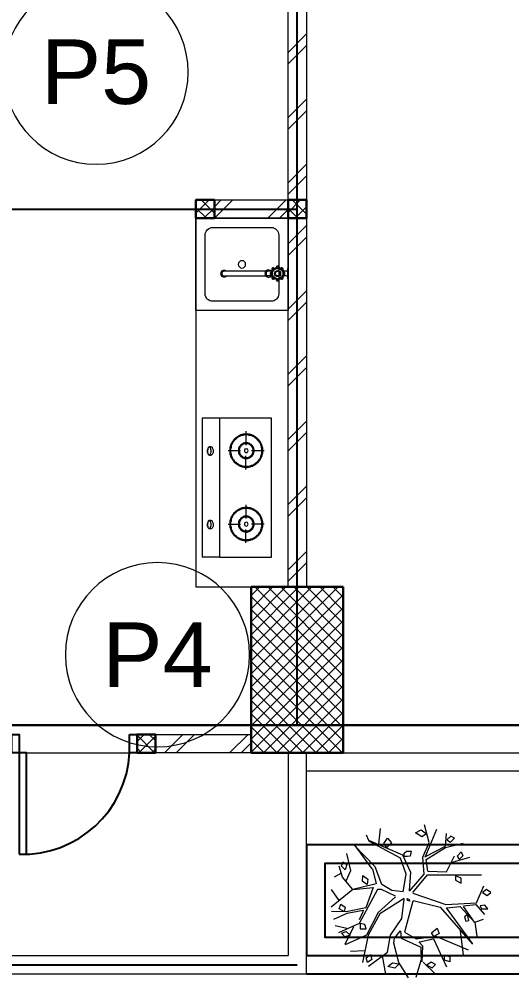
# Model space of a CAD drawing. Header units: millimetres. Extents: x -108 to 357, y -17 to 192.
# Drawn here: x 150.66 to 153.34, y -0.88 to 4.33 of the extents above; entities that cross this region are included whole.
import ezdxf
from ezdxf.enums import TextEntityAlignment as Align

# ---------------------------------------------------------------- set-up
doc = ezdxf.new("R2010")
doc.units = ezdxf.units.MM
for name, color, linetype, lineweight in [('ars', 11, 'Continuous', 0), ('KOL', 1, 'Continuous', 30), ('KOLOM', 4, 'Continuous', 9), ('lan', 7, 'Continuous', 15), ('NOT', 7, 'Continuous', 20), ('POHON', 62, 'Continuous', 5), ('SANITAIR', 15, 'Continuous', 9), ('tem', 5, 'Continuous', 20)]:
    doc.layers.add(name, color=color, linetype=linetype, lineweight=lineweight)
doc.layers.add('as', color=1, linetype='Continuous', plot=False)
doc.layers.add('Kusen', color=30, linetype='Continuous')
doc.styles.add('ATTR', font='romans.shx', dxfattribs={"width": 0.8, "height": 0.56})
doc.styles.add('S', font='simplex', dxfattribs={"width": 0.75})
doc.styles.get("Standard").update_dxf_attribs({"font": 'arial.ttf'})

# ---------------------------------------------------------------- blocks, each defined once
blk = doc.blocks.new('K 10.10')
at = {"layer": 'ars'}
h = blk.add_hatch(dxfattribs=at)
h.set_pattern_fill('_USER', color=256, scale=0.05, angle=45, double=1, pattern_type=0)
h.set_pattern_definition([(45, (0, 0), (-0.035355339, 0.035355339), []), (135, (0, 0), (-0.035355339, -0.035355339), [])])
h.paths.add_polyline_path([(1560.5383, 1380.4069), (1560.6383, 1380.4069), (1560.6383, 1380.5069), (1560.5383, 1380.5069)])
at = {"layer": 'KOL'}
blk.add_lwpolyline([(1560.5383, 1380.4069), (1560.6383, 1380.4069), (1560.6383, 1380.5069), (1560.5383, 1380.5069)], close=True, dxfattribs=at)
blk = doc.blocks.new('P.60')
at = {"layer": 'Kusen'}
for points in [[(1472.8348, 997.5354), (1472.8748, 997.5354), (1472.8748, 997.4354), (1472.8348, 997.4354)], [(1473.4748, 997.5354), (1473.5148, 997.5354), (1473.5148, 997.4354), (1473.4748, 997.4354)], [(1472.8748, 996.8854), (1472.9148, 996.8854), (1472.9148, 997.4354), (1472.8748, 997.4354)]]:
    blk.add_lwpolyline(points, close=True, dxfattribs=at)
blk.add_arc((1472.8948, 997.4658), 0.5808, 268.0266, 356.9943, dxfattribs=at)
blk = doc.blocks.new('KRAN DPR ATAS')
for p, q in [((-0.0289, 0), (0.0289, 0)), ((-0.0289, 0), (-0.0289, -0.0021)), ((0.0289, 0), (0.0289, -0.0021)), ((-0.0275, -0.0035), (0.0275, -0.0035)), ((-0.0127, -0.0092), (-0.0127, -0.0252)), ((0.0127, -0.0092), (0.0127, -0.0252)), ((-0.0127, -0.0877), (-0.0127, -0.1101)), ((0.0127, -0.0877), (0.0127, -0.1101)), ((-0.014, -0.1188), (-0.014, -0.3457)), ((0.014, -0.1188), (0.014, -0.3457))]:
    blk.add_line(p, q)
for radius in [0.0338, 0.0279, 0.0166, 0.0138, 0.0123]:
    blk.add_circle((0, -0.0564), radius)
for centre, radius, start, end in [((-0.0338, -0.0564), 0.00706, 84.002, 275.998), ((-0.0315, -0.0564), 0.00706, 103.1189, 256.8811), ((-0.0239, -0.0326), 0.00706, 39.002, 230.998), ((-0.0222, -0.0342), 0.00706, 58.1189, 211.8811), ((-0.0275, -0.0021), 0.00141, 180, 270), ((-0.0183, -0.0092), 0.00564, 0, 90), ((-0.0009, -0.0214), 0.00884, 254.902, 254.902), ((0, -0.0227), 0.00706, 354.002, 185.998), ((0, -0.025), 0.00706, 13.1189, 166.8811), ((0.0183, -0.0092), 0.00564, 90, 180), ((0.0239, -0.0326), 0.00706, 309.002, 140.998), ((0.0222, -0.0342), 0.00706, 328.1189, 121.8811), ((0.0275, -0.0021), 0.00141, 270, 0), ((0.0338, -0.0564), 0.00706, 264.002, 95.998), ((0.0315, -0.0564), 0.00706, 283.1189, 76.8811), ((-0.0239, -0.0803), 0.00706, 129.002, 320.998), ((-0.0222, -0.0787), 0.00706, 148.1189, 301.8811), ((0, -0.1058), 0.0191, 134.711, 45.289), ((0, -0.0902), 0.00706, 174.002, 5.998), ((0, -0.0879), 0.00706, 193.1189, 346.8811), ((0.0239, -0.0803), 0.00706, 219.002, 50.998), ((0.0222, -0.0787), 0.00706, 238.1189, 31.8811), ((0, -0.1058), 0.0134, 198.6717, 270), ((0, -0.1058), 0.0134, 270, 341.3283), ((0, -0.3457), 0.0178, 141.8277, 38.1723), ((0, -0.3484), 0.0178, 175.6641, 4.3359), ((0, -0.3457), 0.014, 180, 0)]:
    blk.add_arc(centre, radius, start, end)
blk = doc.blocks.new('KOMPOR')
for points in [[(0, 0.3765), (0, -0.3765)], [(0.0944, 0.3765), (0, 0.3765)], [(0.3765, 0.3765), (0.0944, 0.3765)], [(0.0944, 0.3765), (0.0944, -0.3765)], [(0.3765, -0.3765), (0.3765, 0.3765)], [(0.2385, 0.2906), (0.2337, 0.2906), (0.23, 0.2906), (0.2252, 0.2893), (0.2203, 0.2893), (0.2167, 0.2881), (0.2119, 0.2869), (0.2082, 0.2857), (0.2034, 0.2833), (0.1998, 0.2821), (0.1961, 0.2797), (0.1925, 0.2772), (0.1889, 0.276), (0.1852, 0.2724), (0.1816, 0.27), (0.178, 0.2676), (0.1755, 0.2639), (0.1719, 0.2615), (0.1695, 0.2579), (0.1671, 0.2542), (0.1634, 0.2506), (0.1622, 0.247), (0.1598, 0.2433), (0.1574, 0.2397), (0.1562, 0.2361), (0.1538, 0.2312), (0.1525, 0.2276), (0.1513, 0.2228), (0.1501, 0.2191), (0.1501, 0.2143), (0.1489, 0.2094), (0.1489, 0.2058), (0.1489, 0.201), (0.1489, 0.1961), (0.1489, 0.1913), (0.1501, 0.1864), (0.1501, 0.1828), (0.1513, 0.178), (0.1525, 0.1743), (0.1538, 0.1695), (0.1562, 0.1659), (0.1574, 0.161), (0.1598, 0.1574), (0.1622, 0.1538), (0.1634, 0.1501), (0.1671, 0.1465), (0.1695, 0.1429), (0.1719, 0.1404), (0.1755, 0.1368), (0.178, 0.1344), (0.1816, 0.1308), (0.1852, 0.1283), (0.1889, 0.1259), (0.1925, 0.1235), (0.1961, 0.1211), (0.1998, 0.1199), (0.2034, 0.1174), (0.2082, 0.1162), (0.2119, 0.115), (0.2167, 0.1138), (0.2203, 0.1126), (0.2252, 0.1114), (0.23, 0.1114), (0.2337, 0.1102), (0.2385, 0.1102), (0.2433, 0.1102), (0.2482, 0.1114), (0.253, 0.1114), (0.2567, 0.1126), (0.2615, 0.1138), (0.2651, 0.115), (0.27, 0.1162), (0.2736, 0.1174), (0.2785, 0.1199), (0.2821, 0.1211), (0.2857, 0.1235), (0.2893, 0.1259), (0.293, 0.1283), (0.2966, 0.1308), (0.299, 0.1344), (0.3027, 0.1368), (0.3051, 0.1404), (0.3087, 0.1429), (0.3111, 0.1465), (0.3136, 0.1501), (0.316, 0.1538), (0.3184, 0.1574), (0.3196, 0.161), (0.322, 0.1659), (0.3232, 0.1695), (0.3245, 0.1743), (0.3257, 0.178), (0.3269, 0.1828), (0.3281, 0.1864), (0.3281, 0.1913), (0.3293, 0.1961), (0.3293, 0.201), (0.3293, 0.2058), (0.3281, 0.2094), (0.3281, 0.2143), (0.3269, 0.2191), (0.3257, 0.2228), (0.3245, 0.2276), (0.3232, 0.2312), (0.322, 0.2361), (0.3196, 0.2397), (0.3184, 0.2433), (0.316, 0.247), (0.3136, 0.2506), (0.3111, 0.2542), (0.3087, 0.2579), (0.3051, 0.2615), (0.3027, 0.2639), (0.299, 0.2676), (0.2966, 0.27), (0.293, 0.2724), (0.2893, 0.276), (0.2857, 0.2772), (0.2821, 0.2797), (0.2785, 0.2821), (0.2736, 0.2833), (0.27, 0.2857), (0.2651, 0.2869), (0.2615, 0.2881), (0.2567, 0.2893), (0.253, 0.2893), (0.2482, 0.2906), (0.2433, 0.2906), (0.2385, 0.2906)], [(0.2385, 0.2857), (0.2349, 0.2857), (0.23, 0.2857), (0.2264, 0.2845), (0.2215, 0.2833), (0.2179, 0.2833), (0.2131, 0.2821), (0.2094, 0.2809), (0.2058, 0.2785), (0.2022, 0.2772), (0.1985, 0.2748), (0.1949, 0.2736), (0.1913, 0.2712), (0.1877, 0.2688), (0.1852, 0.2663), (0.1816, 0.2639), (0.1792, 0.2603), (0.1755, 0.2579), (0.1731, 0.2542), (0.1707, 0.2518), (0.1683, 0.2482), (0.1659, 0.2446), (0.1646, 0.2409), (0.1622, 0.2373), (0.161, 0.2337), (0.1586, 0.23), (0.1574, 0.2264), (0.1562, 0.2215), (0.1562, 0.2179), (0.155, 0.2131), (0.1538, 0.2094), (0.1538, 0.2046), (0.1538, 0.201), (0.1538, 0.1961), (0.1538, 0.1925), (0.155, 0.1877), (0.1562, 0.184), (0.1562, 0.1792), (0.1574, 0.1755), (0.1586, 0.1719), (0.161, 0.1671), (0.1622, 0.1634), (0.1646, 0.1598), (0.1659, 0.1562), (0.1683, 0.1525), (0.1707, 0.1501), (0.1731, 0.1465), (0.1755, 0.1441), (0.1792, 0.1404), (0.1816, 0.138), (0.1852, 0.1356), (0.1877, 0.132), (0.1913, 0.1308), (0.1949, 0.1283), (0.1985, 0.1259), (0.2022, 0.1235), (0.2058, 0.1223), (0.2094, 0.1211), (0.2131, 0.1199), (0.2179, 0.1186), (0.2215, 0.1174), (0.2264, 0.1162), (0.23, 0.1162), (0.2349, 0.1162), (0.2385, 0.1162), (0.2433, 0.1162), (0.247, 0.1162), (0.2518, 0.1162), (0.2554, 0.1174), (0.2603, 0.1186), (0.2639, 0.1199), (0.2676, 0.1211), (0.2724, 0.1223), (0.276, 0.1235), (0.2797, 0.1259), (0.2833, 0.1283), (0.2869, 0.1308), (0.2893, 0.132), (0.293, 0.1356), (0.2954, 0.138), (0.299, 0.1404), (0.3015, 0.1441), (0.3039, 0.1465), (0.3075, 0.1501), (0.3087, 0.1525), (0.3111, 0.1562), (0.3136, 0.1598), (0.316, 0.1634), (0.3172, 0.1671), (0.3184, 0.1719), (0.3196, 0.1755), (0.3208, 0.1792), (0.322, 0.184), (0.3232, 0.1877), (0.3232, 0.1925), (0.3232, 0.1961), (0.3232, 0.201), (0.3232, 0.2046), (0.3232, 0.2094), (0.3232, 0.2131), (0.322, 0.2179), (0.3208, 0.2215), (0.3196, 0.2264), (0.3184, 0.23), (0.3172, 0.2337), (0.316, 0.2373), (0.3136, 0.2409), (0.3111, 0.2446), (0.3087, 0.2482), (0.3075, 0.2518), (0.3039, 0.2542), (0.3015, 0.2579), (0.299, 0.2603), (0.2954, 0.2639), (0.293, 0.2663), (0.2893, 0.2688), (0.2869, 0.2712), (0.2833, 0.2736), (0.2797, 0.2748), (0.276, 0.2772), (0.2724, 0.2785), (0.2676, 0.2809), (0.2639, 0.2821), (0.2603, 0.2833), (0.2554, 0.2833), (0.2518, 0.2845), (0.247, 0.2857), (0.2433, 0.2857), (0.2385, 0.2857)], [(0.2373, 0.3063), (0.2373, 0.2312)], [(0.0436, 0.2228), (0.0472, 0.2228), (0.0496, 0.2215), (0.0533, 0.2191), (0.0545, 0.2155), (0.0557, 0.2119), (0.0581, 0.2094), (0.0593, 0.2046), (0.0593, 0.1998), (0.0593, 0.1949), (0.0593, 0.1901), (0.0569, 0.1864), (0.0557, 0.1828), (0.0533, 0.1792), (0.0508, 0.178), (0.0484, 0.1755), (0.046, 0.1743), (0.0424, 0.1743), (0.04, 0.1755), (0.0375, 0.178), (0.0339, 0.1792), (0.0327, 0.1828), (0.0315, 0.1864), (0.0291, 0.1901), (0.0278, 0.1949), (0.0278, 0.1998), (0.0291, 0.2046), (0.0303, 0.2094), (0.0315, 0.2119), (0.0339, 0.2155), (0.0351, 0.2191), (0.0375, 0.2215), (0.0412, 0.2228), (0.0436, 0.2228)], [(0.0375, 0.2215), (0.04, 0.2215), (0.04, 0.2203), (0.0424, 0.2179), (0.0436, 0.2155), (0.0448, 0.2119), (0.0448, 0.2082), (0.046, 0.2034), (0.046, 0.1998), (0.046, 0.1961), (0.046, 0.1913), (0.0448, 0.1877), (0.0436, 0.184), (0.0436, 0.1816), (0.0412, 0.178), (0.04, 0.1768), (0.0387, 0.1755), (0.0375, 0.1755), (0.0351, 0.1768), (0.0339, 0.178), (0.0327, 0.1816), (0.0315, 0.184), (0.0315, 0.1877), (0.0303, 0.1913), (0.0303, 0.1961), (0.0303, 0.1998), (0.0303, 0.2034), (0.0315, 0.2082), (0.0315, 0.2119), (0.0327, 0.2155), (0.0339, 0.2179), (0.0351, 0.2203), (0.0363, 0.2215), (0.0375, 0.2215)], [(0.2385, 0.2433), (0.2349, 0.2433), (0.23, 0.2433), (0.2264, 0.2421), (0.2215, 0.2409), (0.2179, 0.2385), (0.2143, 0.2361), (0.2119, 0.2337), (0.2082, 0.2312), (0.2058, 0.2276), (0.2034, 0.2252), (0.201, 0.2215), (0.1985, 0.2179), (0.1973, 0.2131), (0.1961, 0.2094), (0.1961, 0.2046), (0.1961, 0.201), (0.1961, 0.1961), (0.1961, 0.1925), (0.1973, 0.1877), (0.1985, 0.184), (0.201, 0.1804), (0.2034, 0.1768), (0.2058, 0.1731), (0.2082, 0.1707), (0.2119, 0.1671), (0.2143, 0.1646), (0.2179, 0.1622), (0.2215, 0.161), (0.2264, 0.1598), (0.23, 0.1586), (0.2349, 0.1574), (0.2385, 0.1574), (0.2433, 0.1574), (0.247, 0.1586), (0.2518, 0.1598), (0.2554, 0.161), (0.2591, 0.1622), (0.2627, 0.1646), (0.2663, 0.1671), (0.2688, 0.1707), (0.2724, 0.1731), (0.2748, 0.1768), (0.2772, 0.1804), (0.2785, 0.184), (0.2797, 0.1877), (0.2809, 0.1925), (0.2821, 0.1961), (0.2821, 0.201), (0.2821, 0.2046), (0.2809, 0.2094), (0.2797, 0.2131), (0.2785, 0.2179), (0.2772, 0.2215), (0.2748, 0.2252), (0.2724, 0.2276), (0.2688, 0.2312), (0.2663, 0.2337), (0.2627, 0.2361), (0.2591, 0.2385), (0.2554, 0.2409), (0.2518, 0.2421), (0.247, 0.2433), (0.2433, 0.2433), (0.2385, 0.2433)], [(0.2385, 0.2385), (0.2349, 0.2385), (0.2312, 0.2373), (0.2276, 0.2373), (0.224, 0.2361), (0.2203, 0.2337), (0.2179, 0.2324), (0.2143, 0.23), (0.2119, 0.2276), (0.2094, 0.2252), (0.207, 0.2215), (0.2058, 0.2191), (0.2034, 0.2155), (0.2022, 0.2119), (0.2022, 0.2082), (0.201, 0.2046), (0.201, 0.201), (0.201, 0.1973), (0.2022, 0.1925), (0.2022, 0.1889), (0.2034, 0.1864), (0.2058, 0.1828), (0.207, 0.1792), (0.2094, 0.1768), (0.2119, 0.1743), (0.2143, 0.1719), (0.2179, 0.1695), (0.2203, 0.1671), (0.224, 0.1659), (0.2276, 0.1646), (0.2312, 0.1634), (0.2349, 0.1634), (0.2385, 0.1622), (0.2421, 0.1634), (0.247, 0.1634), (0.2506, 0.1646), (0.253, 0.1659), (0.2567, 0.1671), (0.2603, 0.1695), (0.2627, 0.1719), (0.2651, 0.1743), (0.2676, 0.1768), (0.27, 0.1792), (0.2724, 0.1828), (0.2736, 0.1864), (0.2748, 0.1889), (0.276, 0.1925), (0.276, 0.1973), (0.2772, 0.201), (0.276, 0.2046), (0.276, 0.2082), (0.2748, 0.2119), (0.2736, 0.2155), (0.2724, 0.2191), (0.27, 0.2215), (0.2676, 0.2252), (0.2651, 0.2276), (0.2627, 0.23), (0.2603, 0.2324), (0.2567, 0.2337), (0.253, 0.2361), (0.2506, 0.2373), (0.247, 0.2373), (0.2421, 0.2385), (0.2385, 0.2385)], [(0.2385, 0.2107), (0.2349, 0.2094), (0.2312, 0.2082), (0.23, 0.2046), (0.2288, 0.201), (0.23, 0.1961), (0.2312, 0.1937), (0.2349, 0.1913), (0.2385, 0.1901), (0.2433, 0.1913), (0.2458, 0.1937), (0.2482, 0.1961), (0.2494, 0.201), (0.2482, 0.2046), (0.2458, 0.2082), (0.2433, 0.2094), (0.2385, 0.2107)], [(0.1404, 0.201), (0.207, 0.201)], [(0.2373, 0.0993), (0.2373, 0.1719)], [(0.3366, 0.1998), (0.2676, 0.1998)], [(0.2373, -0.0932), (0.2373, -0.1671)], [(0.2385, -0.1077), (0.2337, -0.1077), (0.23, -0.1077), (0.2252, -0.109), (0.2203, -0.109), (0.2167, -0.1102), (0.2119, -0.1114), (0.2082, -0.1126), (0.2034, -0.115), (0.1998, -0.1162), (0.1961, -0.1186), (0.1925, -0.1211), (0.1889, -0.1235), (0.1852, -0.1259), (0.1816, -0.1283), (0.178, -0.1308), (0.1755, -0.1344), (0.1719, -0.1368), (0.1695, -0.1404), (0.1671, -0.1441), (0.1634, -0.1477), (0.1622, -0.1513), (0.1598, -0.155), (0.1574, -0.1586), (0.1562, -0.1622), (0.1538, -0.1671), (0.1525, -0.1707), (0.1513, -0.1755), (0.1501, -0.1792), (0.1501, -0.184), (0.1489, -0.1889), (0.1489, -0.1925), (0.1489, -0.1973), (0.1489, -0.2022), (0.1489, -0.207), (0.1501, -0.2119), (0.1501, -0.2155), (0.1513, -0.2203), (0.1525, -0.224), (0.1538, -0.2288), (0.1562, -0.2324), (0.1574, -0.2373), (0.1598, -0.2409), (0.1622, -0.2446), (0.1634, -0.2482), (0.1671, -0.2518), (0.1695, -0.2554), (0.1719, -0.2579), (0.1755, -0.2615), (0.178, -0.2639), (0.1816, -0.2676), (0.1852, -0.27), (0.1889, -0.2724), (0.1925, -0.2748), (0.1961, -0.2772), (0.1998, -0.2785), (0.2034, -0.2809), (0.2082, -0.2821), (0.2119, -0.2833), (0.2167, -0.2845), (0.2203, -0.2857), (0.2252, -0.2869), (0.23, -0.2869), (0.2337, -0.2881), (0.2385, -0.2881), (0.2433, -0.2881), (0.2482, -0.2869), (0.253, -0.2869), (0.2567, -0.2857), (0.2615, -0.2845), (0.2651, -0.2833), (0.27, -0.2821), (0.2736, -0.2809), (0.2785, -0.2785), (0.2821, -0.2772), (0.2857, -0.2748), (0.2893, -0.2724), (0.293, -0.27), (0.2966, -0.2676), (0.299, -0.2639), (0.3027, -0.2615), (0.3051, -0.2579), (0.3087, -0.2554), (0.3111, -0.2518), (0.3136, -0.2482), (0.316, -0.2446), (0.3184, -0.2409), (0.3196, -0.2373), (0.322, -0.2324), (0.3232, -0.2288), (0.3245, -0.224), (0.3257, -0.2203), (0.3269, -0.2155), (0.3281, -0.2119), (0.3281, -0.207), (0.3293, -0.2022), (0.3293, -0.1973), (0.3293, -0.1925), (0.3281, -0.1889), (0.3281, -0.184), (0.3269, -0.1792), (0.3257, -0.1755), (0.3245, -0.1707), (0.3232, -0.1671), (0.322, -0.1622), (0.3196, -0.1586), (0.3184, -0.155), (0.316, -0.1513), (0.3136, -0.1477), (0.3111, -0.1441), (0.3087, -0.1404), (0.3051, -0.1368), (0.3027, -0.1344), (0.299, -0.1308), (0.2966, -0.1283), (0.293, -0.1259), (0.2893, -0.1235), (0.2857, -0.1211), (0.2821, -0.1186), (0.2785, -0.1162), (0.2736, -0.115), (0.27, -0.1126), (0.2651, -0.1114), (0.2615, -0.1102), (0.2567, -0.109), (0.253, -0.109), (0.2482, -0.1077), (0.2433, -0.1077), (0.2385, -0.1077)], [(0.2385, -0.1126), (0.2349, -0.1126), (0.23, -0.1126), (0.2264, -0.1138), (0.2215, -0.115), (0.2179, -0.115), (0.2131, -0.1162), (0.2094, -0.1174), (0.2058, -0.1199), (0.2022, -0.1211), (0.1985, -0.1235), (0.1949, -0.1247), (0.1913, -0.1271), (0.1877, -0.1295), (0.1852, -0.132), (0.1816, -0.1344), (0.1792, -0.138), (0.1755, -0.1404), (0.1731, -0.1441), (0.1707, -0.1465), (0.1683, -0.1501), (0.1659, -0.1538), (0.1646, -0.1574), (0.1622, -0.161), (0.161, -0.1646), (0.1586, -0.1683), (0.1574, -0.1719), (0.1562, -0.1768), (0.1562, -0.1804), (0.155, -0.1852), (0.1538, -0.1889), (0.1538, -0.1937), (0.1538, -0.1973), (0.1538, -0.2022), (0.1538, -0.2058), (0.155, -0.2107), (0.1562, -0.2143), (0.1562, -0.2191), (0.1574, -0.2228), (0.1586, -0.2264), (0.161, -0.2312), (0.1622, -0.2349), (0.1646, -0.2385), (0.1659, -0.2421), (0.1683, -0.2458), (0.1707, -0.2482), (0.1731, -0.2518), (0.1755, -0.2554), (0.1792, -0.2579), (0.1816, -0.2603), (0.1852, -0.2627), (0.1877, -0.2663), (0.1913, -0.2688), (0.1949, -0.27), (0.1985, -0.2724), (0.2022, -0.2748), (0.2058, -0.276), (0.2094, -0.2772), (0.2131, -0.2785), (0.2179, -0.2797), (0.2215, -0.2809), (0.2264, -0.2821), (0.23, -0.2821), (0.2349, -0.2821), (0.2385, -0.2833), (0.2433, -0.2821), (0.247, -0.2821), (0.2518, -0.2821), (0.2554, -0.2809), (0.2603, -0.2797), (0.2639, -0.2785), (0.2676, -0.2772), (0.2724, -0.276), (0.276, -0.2748), (0.2797, -0.2724), (0.2833, -0.27), (0.2869, -0.2688), (0.2893, -0.2663), (0.293, -0.2627), (0.2954, -0.2603), (0.299, -0.2579), (0.3015, -0.2554), (0.3039, -0.2518), (0.3075, -0.2482), (0.3087, -0.2458), (0.3111, -0.2421), (0.3136, -0.2385), (0.316, -0.2349), (0.3172, -0.2312), (0.3184, -0.2264), (0.3196, -0.2228), (0.3208, -0.2191), (0.322, -0.2143), (0.3232, -0.2107), (0.3232, -0.2058), (0.3232, -0.2022), (0.3232, -0.1973), (0.3232, -0.1937), (0.3232, -0.1889), (0.3232, -0.1852), (0.322, -0.1804), (0.3208, -0.1768), (0.3196, -0.1719), (0.3184, -0.1683), (0.3172, -0.1646), (0.316, -0.161), (0.3136, -0.1574), (0.3111, -0.1538), (0.3087, -0.1501), (0.3075, -0.1465), (0.3039, -0.1441), (0.3015, -0.1404), (0.299, -0.138), (0.2954, -0.1344), (0.293, -0.132), (0.2893, -0.1295), (0.2869, -0.1271), (0.2833, -0.1247), (0.2797, -0.1235), (0.276, -0.1211), (0.2724, -0.1199), (0.2676, -0.1174), (0.2639, -0.1162), (0.2603, -0.115), (0.2554, -0.115), (0.2518, -0.1138), (0.247, -0.1126), (0.2433, -0.1126), (0.2385, -0.1126)], [(0.2385, -0.155), (0.2349, -0.155), (0.23, -0.155), (0.2264, -0.1562), (0.2215, -0.1574), (0.2179, -0.1598), (0.2143, -0.1622), (0.2119, -0.1646), (0.2082, -0.1671), (0.2058, -0.1707), (0.2034, -0.1731), (0.201, -0.1768), (0.1985, -0.1804), (0.1973, -0.1852), (0.1961, -0.1889), (0.1961, -0.1937), (0.1961, -0.1973), (0.1961, -0.2022), (0.1961, -0.207), (0.1973, -0.2107), (0.1985, -0.2143), (0.201, -0.2179), (0.2034, -0.2215), (0.2058, -0.2252), (0.2082, -0.2288), (0.2119, -0.2312), (0.2143, -0.2337), (0.2179, -0.2361), (0.2215, -0.2373), (0.2264, -0.2385), (0.23, -0.2397), (0.2349, -0.2409), (0.2385, -0.2409), (0.2433, -0.2409), (0.247, -0.2397), (0.2518, -0.2385), (0.2554, -0.2373), (0.2591, -0.2361), (0.2627, -0.2337), (0.2663, -0.2312), (0.2688, -0.2288), (0.2724, -0.2252), (0.2748, -0.2215), (0.2772, -0.2179), (0.2785, -0.2143), (0.2797, -0.2107), (0.2809, -0.207), (0.2821, -0.2022), (0.2821, -0.1973), (0.2821, -0.1937), (0.2809, -0.1889), (0.2797, -0.1852), (0.2785, -0.1804), (0.2772, -0.1768), (0.2748, -0.1731), (0.2724, -0.1707), (0.2688, -0.1671), (0.2663, -0.1646), (0.2627, -0.1622), (0.2591, -0.1598), (0.2554, -0.1574), (0.2518, -0.1562), (0.247, -0.155), (0.2433, -0.155), (0.2385, -0.155)], [(0.0436, -0.1768), (0.0472, -0.1768), (0.0496, -0.178), (0.0533, -0.1804), (0.0545, -0.1828), (0.0557, -0.1864), (0.0581, -0.1901), (0.0593, -0.1949), (0.0593, -0.1985), (0.0593, -0.2034), (0.0593, -0.2082), (0.0569, -0.2119), (0.0557, -0.2167), (0.0533, -0.2191), (0.0508, -0.2215), (0.0484, -0.224), (0.046, -0.224), (0.0424, -0.224), (0.04, -0.224), (0.0375, -0.2215), (0.0339, -0.2191), (0.0327, -0.2167), (0.0315, -0.2119), (0.0291, -0.2082), (0.0278, -0.2034), (0.0278, -0.1985), (0.0291, -0.1949), (0.0303, -0.1901), (0.0315, -0.1864), (0.0339, -0.1828), (0.0351, -0.1804), (0.0375, -0.178), (0.0412, -0.1768), (0.0436, -0.1768)], [(0.0375, -0.1768), (0.04, -0.178), (0.04, -0.1792), (0.0424, -0.1804), (0.0436, -0.1828), (0.0448, -0.1864), (0.0448, -0.1901), (0.046, -0.1949), (0.046, -0.1985), (0.046, -0.2034), (0.046, -0.2082), (0.0448, -0.2107), (0.0436, -0.2155), (0.0436, -0.2179), (0.0412, -0.2203), (0.04, -0.2228), (0.0387, -0.2228), (0.0375, -0.2228), (0.0351, -0.2228), (0.0339, -0.2203), (0.0327, -0.2179), (0.0315, -0.2155), (0.0315, -0.2107), (0.0303, -0.2082), (0.0303, -0.2034), (0.0303, -0.1985), (0.0303, -0.1949), (0.0315, -0.1901), (0.0315, -0.1864), (0.0327, -0.1828), (0.0339, -0.1804), (0.0351, -0.1792), (0.0363, -0.178), (0.0375, -0.1768)], [(0.1404, -0.1973), (0.207, -0.1973)], [(0.2385, -0.1598), (0.2349, -0.1598), (0.2312, -0.161), (0.2276, -0.161), (0.224, -0.1622), (0.2203, -0.1646), (0.2179, -0.1659), (0.2143, -0.1683), (0.2119, -0.1707), (0.2094, -0.1731), (0.207, -0.1768), (0.2058, -0.1792), (0.2034, -0.1828), (0.2022, -0.1864), (0.2022, -0.1901), (0.201, -0.1937), (0.201, -0.1973), (0.201, -0.2022), (0.2022, -0.2058), (0.2022, -0.2094), (0.2034, -0.2131), (0.2058, -0.2155), (0.207, -0.2191), (0.2094, -0.2215), (0.2119, -0.224), (0.2143, -0.2264), (0.2179, -0.2288), (0.2203, -0.2312), (0.224, -0.2324), (0.2276, -0.2337), (0.2312, -0.2349), (0.2349, -0.2349), (0.2385, -0.2361), (0.2421, -0.2349), (0.247, -0.2349), (0.2506, -0.2337), (0.253, -0.2324), (0.2567, -0.2312), (0.2603, -0.2288), (0.2627, -0.2264), (0.2651, -0.224), (0.2676, -0.2215), (0.27, -0.2191), (0.2724, -0.2155), (0.2736, -0.2131), (0.2748, -0.2094), (0.276, -0.2058), (0.276, -0.2022), (0.2772, -0.1973), (0.276, -0.1937), (0.276, -0.1901), (0.2748, -0.1864), (0.2736, -0.1828), (0.2724, -0.1792), (0.27, -0.1768), (0.2676, -0.1731), (0.2651, -0.1707), (0.2627, -0.1683), (0.2603, -0.1659), (0.2567, -0.1646), (0.253, -0.1622), (0.2506, -0.161), (0.247, -0.161), (0.2421, -0.1598), (0.2385, -0.1598)], [(0.2385, -0.1877), (0.2349, -0.1889), (0.2312, -0.1901), (0.23, -0.1937), (0.2288, -0.1973), (0.23, -0.2022), (0.2312, -0.2046), (0.2349, -0.207), (0.2385, -0.2082), (0.2433, -0.207), (0.2458, -0.2046), (0.2482, -0.2022), (0.2494, -0.1973), (0.2482, -0.1937), (0.2458, -0.1901), (0.2433, -0.1889), (0.2385, -0.1877)], [(0.3366, -0.1985), (0.2676, -0.1985)], [(0.2373, -0.299), (0.2373, -0.2264)], [(0.0944, -0.3765), (0, -0.3765)], [(0.0944, -0.3765), (0.3765, -0.3765)]]:
    blk.add_lwpolyline(points)
blk = doc.blocks.new('typikal-1')
at = {"layer": 'as'}
for p, q in [((4.6, 6.3), (6.2, 6.3)), ((0, 2.2), (6.2, 2.2))]:
    blk.add_line(p, q, dxfattribs=at)
at = {"layer": 'lan'}
for p, q in [((4.55, 6.35), (6.2, 6.35)), ((4.65, 6.25), (6.15, 6.25)), ((6.15, 5.15), (6.15, 6.25)), ((4.73, 5.15), (5.29, 5.15))]:
    blk.add_line(p, q, dxfattribs=at)
at = {"layer": 'SANITAIR'}
blk.add_lwpolyline([(5.65, 2.25), (6.15, 2.25), (6.15, 2.75), (5.65, 2.75)], close=True, dxfattribs=at)
blk.add_lwpolyline([(6.0599, 2.7), (5.7399, 2.7, 0.414214), (5.6999, 2.66), (5.6999, 2.34, 0.414214), (5.7399, 2.3), (6.0599, 2.3, 0.414214), (6.0999, 2.34), (6.0999, 2.66, 0.414214)], format="xyb", close=True, dxfattribs=at)
blk.add_circle((5.8999, 2.5), 0.02, dxfattribs=at)
at = {"layer": 'tem'}
for p, q in [((5.65, 2.25), (5.65, 4.25)), ((5.65, 4.25), (5.95, 4.25))]:
    blk.add_line(p, q, dxfattribs=at)
for points in [[(5.43, 5.05), (5.95, 5.05), (5.95, 5.15), (5.43, 5.15)], [(6.15, 2.25), (6.25, 2.25), (6.25, 4.25), (6.15, 4.25)], [(6.15, 2.25), (5.75, 2.25), (5.75, 2.15), (6.15, 2.15)], [(6.15, 1.05), (6.25, 1.05), (6.25, 2.15), (6.15, 2.15)]]:
    blk.add_lwpolyline(points, close=True, dxfattribs=at)
at = {"layer": 'KOLOM', "extrusion": (0, 0, -1), "xscale": -1, "zscale": -1, "rotation": 180}
for p in [(-1565.9683, 1385.5569), (-1566.2883, 1382.6569), (-1566.7883, 1382.6569)]:
    blk.add_blockref('K 10.10', p, dxfattribs=at)
at = {"layer": 'Kusen', "xscale": -1, "rotation": 180}
blk.add_blockref('P.60', (-1468.1848, 1002.5854), dxfattribs=at)
at = {"layer": 'SANITAIR', "xscale": -1, "rotation": 180}
blk.add_blockref('KOMPOR', (5.6844, 3.7114), dxfattribs=at)
at = {"layer": 'SANITAIR', "extrusion": (0, 0, -1), "zscale": -1, "rotation": 90}
blk.add_blockref('KRAN DPR ATAS', (-6.1499, 2.55), dxfattribs=at)
blk = doc.blocks.new('k3')
at = {"layer": 'ars'}
h = blk.add_hatch(dxfattribs=at)
h.set_pattern_fill('_USER', color=256, scale=0.05, angle=45, double=1, pattern_type=0)
h.set_pattern_definition([(45, (0, -5.05), (-0.03535534, 0.03535534), []), (135, (0, -5.05), (-0.03535534, -0.03535534), [])])
h.paths.add_polyline_path([(-0.25, -0.45), (0.25, -0.45), (0.25, 0.45), (-0.25, 0.45)])
at = {"layer": 'KOL'}
blk.add_lwpolyline([(-0.25, -0.45), (0.25, -0.45), (0.25, 0.45), (-0.25, 0.45)], close=True, dxfattribs=at)
blk = doc.blocks.new('bola-3')
at = {"layer": 'POHON'}
for p, q in [((-0.045, 2.245), (-0.318, 1.803)), ((0.177, 2.226), (0.328, 1.732)), ((-0.799, 1.609), (-0.703, 2.138)), ((0.387, 1.789), (0.731, 2.125)), ((-1.212, 1.009), (-1.377, 1.803)), ((-1.198, 1.908), (-0.648, 1.503)), ((-0.318, 1.803), (-0.469, 1.238)), ((0.315, 1.344), (0.328, 1.767)), ((0.356, 1.785), (0.37, 1.327)), ((0.686, 1.115), (1.057, 1.926)), ((-1.308, 1.468), (-1.721, 1.485)), ((-0.648, 1.503), (-0.566, 1.009)), ((0.755, 1.044), (1.69, 1.432)), ((1.553, 1.591), (1.47, 0.886)), ((-1.253, 1.009), (-1.872, 1.291)), ((-1.872, 1.274), (-1.625, 0.762)), ((-0.469, 1.238), (-0.442, 1.097)), ((-0.249, 1.097), (0.301, 1.344)), ((-0.153, 0.921), (0.177, 1.115)), ((0.177, 1.115), (0.755, 1.044)), ((0.37, 1.327), (0.26, 1.203)), ((0.273, 1.203), (0.686, 1.115)), ((0.879, 0.198), (1.814, 1.274)), ((1.814, 1.256), (1.057, 0.216)), ((-1.473, 0.674), (-2.065, 0.939)), ((-0.923, 0.357), (-1.253, 1.009)), ((-0.868, 0.392), (-1.212, 1.009)), ((-0.566, 1.009), (-0.236, 0.533)), ((-0.442, 1.097), (-0.277, 0.886)), ((-0.277, 0.886), (-0.249, 1.097)), ((0.081, 0.022), (-0.153, 0.921)), ((1.883, 0.639), (1.938, 1.044)), ((-1.831, 0.815), (-2.161, 0.745)), ((-0.937, -0.313), (-1.473, 0.674)), ((-1.363, 0.339), (-1.473, 0.568)), ((1.456, 0.18), (1.869, 0.639)), ((1.869, 0.639), (1.553, 0.18)), ((1.883, 0.639), (2.13, 0.551)), ((-1.845, 0.339), (-2.271, 0.322)), ((-2.202, 0.551), (-1.817, 0.374)), ((-1.281, 0.216), (-1.845, 0.339)), ((-1.817, 0.374), (-1.35, 0.286)), ((-1.35, 0.286), (-1.363, 0.339)), ((-0.414, -0.102), (-0.923, 0.357)), ((-0.167, -0.049), (-0.868, 0.392)), ((-0.236, 0.533), (-0.167, -0.031)), ((1.91, 0.128), (2.158, 0.41)), ((-1.652, -0.313), (-2.285, 0.198)), ((-2.051, 0.004), (-2.271, -0.313)), ((-1.061, -0.366), (-1.281, 0.216)), ((0.081, -0.207), (1.044, 0.128)), ((0.095, 0.004), (0.879, 0.198)), ((1.044, 0.128), (1.924, 0.075)), ((1.057, 0.216), (1.456, 0.18)), ((1.553, 0.163), (1.91, 0.128)), ((1.924, 0.075), (2.144, -0.419)), ((-0.414, -0.119), (-0.827, -0.313)), ((-0.194, -0.243), (-0.524, -0.278)), ((-0.194, -0.243), (-0.112, -0.754)), ((-0.015, -0.26), (0.411, -0.754)), ((0.081, -0.225), (0.507, -0.736)), ((-1.652, -0.313), (-1.955, -0.666)), ((-0.978, -0.472), (-1.652, -0.313)), ((-1.639, -0.313), (-1.061, -0.366)), ((-1.088, -0.913), (-0.978, -0.472)), ((-0.813, -0.454), (-1.006, -0.966)), ((-0.827, -0.313), (-0.937, -0.313)), ((-0.524, -0.278), (-0.813, -0.454)), ((-0.015, -0.278), (0.026, -0.807)), ((-1.996, -0.772), (-2.189, -0.666)), ((-1.955, -0.666), (-2.051, -0.983)), ((-1.845, -0.56), (-1.707, -0.86)), ((-0.112, -0.754), (-0.277, -1.213)), ((0.026, -0.807), (-0.208, -1.301)), ((0.411, -0.754), (0.37, -1.248)), ((0.507, -0.736), (2.075, -0.736)), ((0.521, -0.842), (1.057, -0.825)), ((1.057, -0.825), (1.291, -1.283)), ((-1.707, -0.86), (-1.831, -1.354)), ((-1.625, -1.618), (-1.102, -0.913)), ((-1.006, -0.966), (-1.625, -1.6)), ((0.521, -0.842), (0.466, -1.177)), ((1.195, -1.089), (1.731, -1.248)), ((-0.277, -1.213), (-1.185, -1.706)), ((-0.208, -1.301), (-1.185, -1.724)), ((0.37, -1.248), (0.562, -1.671)), ((0.438, -1.248), (0.782, -2.059)), ((0.452, -1.265), (1.03, -1.565)), ((0.466, -1.177), (1.03, -1.53)), ((-0.896, -1.618), (-0.854, -2.077)), ((1.03, -1.53), (1.539, -1.653)), ((1.03, -1.565), (1.057, -1.936)), ((-1.185, -1.724), (-1.253, -1.883)), ((0.562, -1.671), (0.425, -2.182))]:
    blk.add_line(p, q, dxfattribs=at)
for points in [[(-0.435, 1.966), (-0.641, 1.913), (-0.504, 1.807), (-0.311, 1.842)], [(0.49, 1.882), (0.641, 1.953), (0.738, 1.864), (0.614, 1.794)], [(-1.226, 1.803), (-1.267, 1.662), (-1.143, 1.573), (-1.102, 1.715)], [(1.155, 1.778), (1.001, 1.734), (1.001, 1.602), (1.155, 1.624)], [(-1.735, 1.009), (-1.886, 1.062), (-1.982, 0.956), (-1.845, 0.903)], [(0.691, 1.051), (0.622, 0.941), (0.794, 0.809), (0.846, 0.963)], [(-1.441, 0.676), (-1.441, 0.831), (-1.269, 0.831), (-1.303, 0.698)], [(1.671, 0.412), (1.585, 0.478), (1.62, 0.61), (1.706, 0.588)], [(-1.9, 0.322), (-2.051, 0.251), (-1.996, 0.11), (-1.872, 0.198)], [(-0.002, 0.022), (-0.07, 0.004), (-0.084, -0.049), (-0.029, -0.031)], [(2.034, 0.163), (2.075, 0.251), (2.254, 0.251), (2.171, 0.145)], [(2.099, -0.225), (2.237, -0.137), (2.347, -0.225), (2.223, -0.313)], [(-1.236, -0.454), (-1.374, -0.543), (-1.36, -0.719), (-1.222, -0.613)], [(1.319, -0.706), (1.319, -0.582), (1.484, -0.494), (1.484, -0.635)], [(-1.872, -0.878), (-1.982, -0.983), (-1.941, -1.107), (-1.831, -1.036)], [(-0.167, -1.261), (-0.167, -1.367), (-0.098, -1.42), (0.04, -1.42), (0.012, -1.279), (-0.07, -1.261)], [(1.43, -1.175), (1.379, -1.285), (1.482, -1.396), (1.534, -1.285)], [(-0.667, -1.528), (-0.753, -1.638), (-0.65, -1.792), (-0.53, -1.66)], [(0.485, -1.924), (0.347, -1.836), (0.158, -1.947), (0.33, -2.035)], [(1.069, -1.748), (1.173, -1.682), (1.293, -1.792), (1.19, -1.858)]]:
    blk.add_lwpolyline(points, close=True, dxfattribs=at)
at = {"layer": 'POHON', "style": 'ATTR', "width": 0.8, "flags": 9}
blk.add_attdef('ESTCODE', (-0.07, 0.004), '', height=0.00000926, dxfattribs=at)
blk = doc.blocks.new('A-2')
at = {"layer": 'ars'}
h = blk.add_hatch(dxfattribs=at)
h.set_pattern_fill('TEMBOK', color=256, scale=0.25)
h.set_pattern_definition([(45, (0.19994, -6.3569), (-0.1767767, 0.1767767), []), (45, (0.26244, -6.3569), (-0.1767767, 0.1767767), [])])
h.paths.add_polyline_path([(-5.8828, 5.0677), (-5.7828, 5.0677), (-5.7828, 3.9677), (-5.8828, 3.9677)])
h = blk.add_hatch(dxfattribs=at)
h.set_pattern_fill('TEMBOK', color=256, scale=0.25)
h.set_pattern_definition([(45, (1.47994, 0.1431), (-0.176777, 0.176777), []), (45, (1.54244, 0.1431), (-0.176777, 0.176777), [])])
h.paths.add_polyline_path([(-6.2828, 3.9677), (-5.8828, 3.9677), (-5.8828, 3.8677), (-6.2828, 3.8677)])
h = blk.add_hatch(dxfattribs=at)
h.set_pattern_fill('TEMBOK', color=256, scale=0.25)
h.set_pattern_definition([(45, (0.19994, -8.4569), (-0.1767767, 0.1767767), []), (45, (0.26244, -8.4569), (-0.1767767, 0.1767767), [])])
h.paths.add_polyline_path([(-5.8828, 3.8677), (-5.7828, 3.8677), (-5.7828, 1.8677), (-5.8828, 1.8677)])
h = blk.add_hatch(dxfattribs=at)
h.set_pattern_fill('TEMBOK', color=256, scale=0.25)
h.set_pattern_definition([(45, (34.85994, -2.7569), (-0.1767767, 0.1767767), []), (45, (34.92244, -2.7569), (-0.1767767, 0.1767767), [])])
h.paths.add_polyline_path([(-6.0828, 1.0677), (-6.6028, 1.0677), (-6.6028, 0.9677), (-6.0828, 0.9677)])
blk.add_line((-5.7828, -0.2323), (6.5172, -0.2323))
for points in [[(6.5172, 0.4677), (-5.7828, 0.4677), (-5.7828, -0.1323), (6.5172, -0.1323)], [(6.4172, 0.3677), (-5.6828, 0.3677), (-5.6828, -0.0323), (6.4172, -0.0323)]]:
    blk.add_lwpolyline(points, close=True)
at = {"layer": 'as'}
for p, q in [((-5.8328, 1.1177), (-5.8328, 14.2177)), ((-36.8328, 1.1177), (37.5672, 1.1177)), ((37.5672, 1.1177), (-36.8328, 1.1177))]:
    blk.add_line(p, q, dxfattribs=at)
at = {"layer": 'lan'}
for p, q in [((-5.7828, -0.2323), (-5.7828, 0.9677)), ((-5.7828, 0.4677), (-5.1825, 0.4677)), ((-5.8328, -0.2323), (-5.7828, -0.2323))]:
    blk.add_line(p, q, dxfattribs=at)
blk.add_lwpolyline([(-5.7828, 0.9677), (0.3672, 0.9677), (0.3672, 0.8677), (-5.7828, 0.8677)], close=True, dxfattribs=at)
at = {"layer": 'KOL', "rotation": 180}
blk.add_blockref('k3', (-5.8328, 1.4177), dxfattribs=at)
at = {"layer": 'lan', "xscale": -1, "rotation": 180}
blk.add_blockref('typikal-1', (-12.0328, 6.1177), dxfattribs=at)
at = {"layer": 'POHON', "linetype": 'ByBlock', "lineweight": -3, "xscale": -0.1875, "yscale": 0.1875, "zscale": 0.1875, "rotation": 180}
blk.add_blockref('bola-3', (-5.2208, 0.1677), dxfattribs=at)
blk = doc.blocks.new('NAV')
blk.add_circle((0, -0.4), 0.4)
at = {"style": 'S', "width": 0.75, "flags": 4}
blk.add_attdef('AV', text='', height=0.3, dxfattribs=at).set_placement((0, -0.4), align=Align.MIDDLE)

msp = doc.modelspace()

# ---------------------------------------------------------------- block references
msp.add_blockref('A-2', (158.00671, -0.62199))
at = {"layer": 'NOT'}
ref = msp.add_blockref('NAV', (151.0818, 4.53862), dxfattribs=dict(at, xscale=-1.250000000000002, yscale=1.25, zscale=1.25, rotation=359.9988619294746))
ref.add_attrib('AV', 'P5', dxfattribs={"layer": '0', "height": 0.35, "rotation": 359.99886, "flags": 4}).set_placement((151.08179, 4.03862), align=Align.MIDDLE)
ref = msp.add_blockref('NAV', (151.41513, 1.37787), dxfattribs=dict(at, xscale=-1.250000000000002, yscale=1.25, zscale=1.25, rotation=359.9988619294746))
ref.add_attrib('AV', 'P4', dxfattribs={"layer": '0', "height": 0.35, "rotation": 359.99886, "flags": 4}).set_placement((151.41512, 0.87787), align=Align.MIDDLE)

doc.saveas('drawing.dxf')
